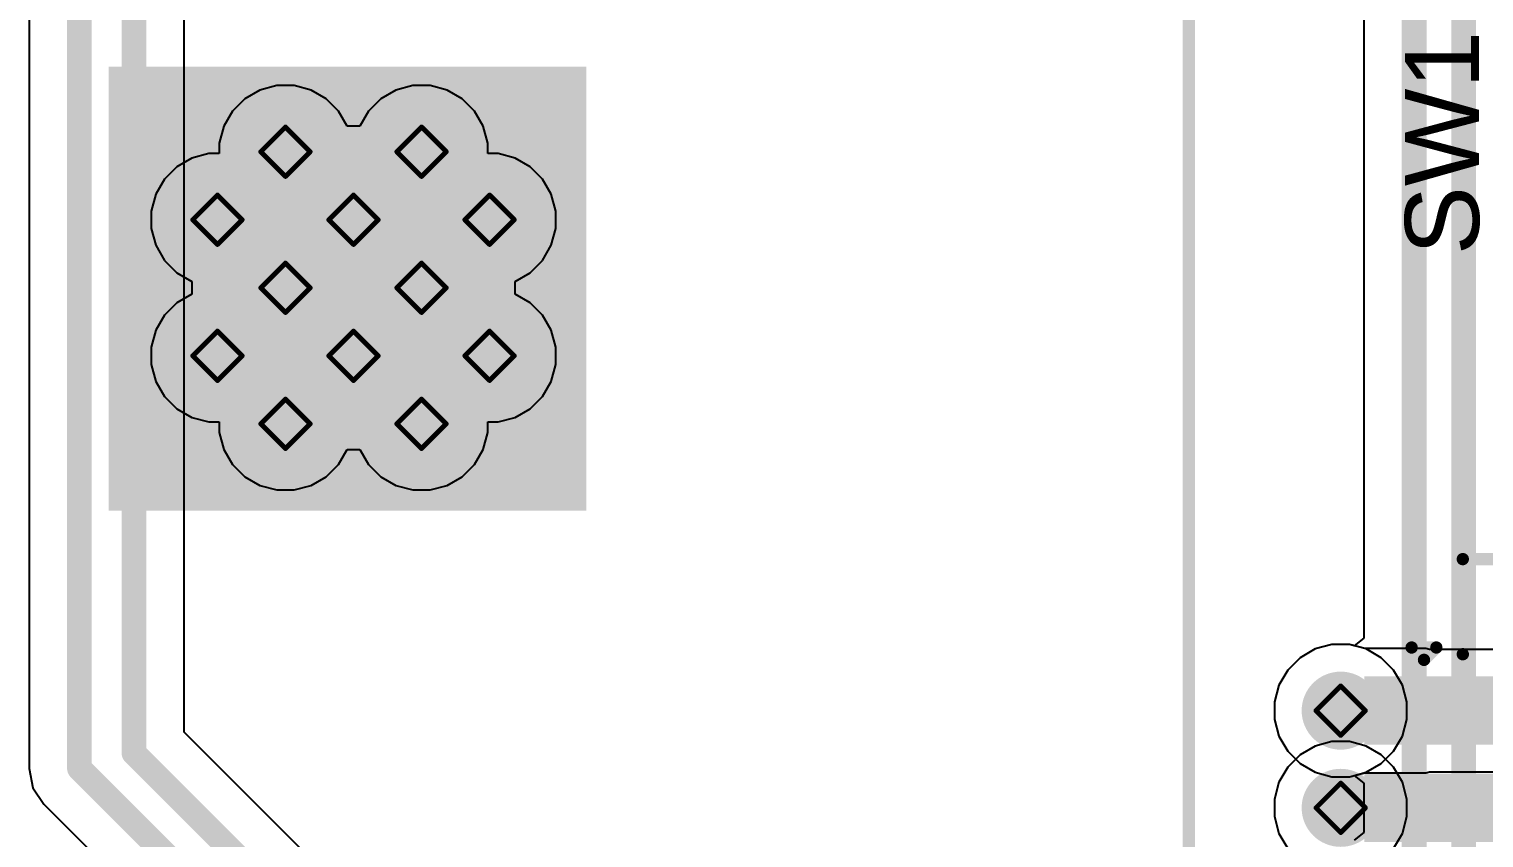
# Model space of a CAD drawing. Header units: inches. Extents: x -17.5 to 14.7, y -6.2 to 5.9.
# Drawn here: x 2.774 to 3.364, y 1.652 to 1.98 of the extents above; entities that cross this region are included whole.
import ezdxf

# ---------------------------------------------------------------- set-up
doc = ezdxf.new("R2010")
doc.units = ezdxf.units.IN
doc.header["$MEASUREMENT"] = 0
for name, color, linetype in [('Bottom Layer', 5, 'Continuous'), ('Bottom Solder', 6, 'Continuous'), ('Drill Drawing', 1, 'Continuous'), ('Ground Layer', 76, 'Continuous'), ('Multi-Layer', 9, 'Continuous'), ('Pad Holes', 156, 'Continuous'), ('Power Layer', 16, 'Continuous'), ('Top Layer', 1, 'Continuous'), ('Top Overlay', 2, 'Continuous'), ('Top Paste', 8, 'Continuous'), ('Top Solder', 216, 'Continuous'), ('Via Holes', 16, 'Continuous')]:
    doc.layers.add(name, color=color, linetype=linetype)
doc.styles.add('Arial', font='', dxfattribs={"height": 0.2})
doc.styles.get('Arial').set_extended_font_data('Arial')

# ---------------------------------------------------------------- blocks, each defined once
blk = doc.blocks.new('ESP32_WROOM_32UE_N16_63')
at = {"layer": 'Bottom Layer'}
h = blk.add_hatch(color=5, dxfattribs=at)
edge = h.paths.add_edge_path()
edge.add_arc((-0.08646, 0.11575), 0.01181, 0, 360)
h = blk.add_hatch(color=5, dxfattribs=at)
edge = h.paths.add_edge_path()
edge.add_arc((-0.03134, 0.11575), 0.01181, 0, 360)
h = blk.add_hatch(color=5, dxfattribs=at)
edge = h.paths.add_edge_path()
edge.add_arc((-0.11402, 0.08819), 0.01181, 0, 360)
h = blk.add_hatch(color=5, dxfattribs=at)
edge = h.paths.add_edge_path()
edge.add_arc((-0.0589, 0.08819), 0.01181, 0, 360)
h = blk.add_hatch(color=5, dxfattribs=at)
edge = h.paths.add_edge_path()
edge.add_arc((-0.00378, 0.08819), 0.01181, 0, 360)
h = blk.add_hatch(color=5, dxfattribs=at)
edge = h.paths.add_edge_path()
edge.add_arc((-0.08646, 0.06063), 0.01181, 0, 360)
h = blk.add_hatch(color=5, dxfattribs=at)
edge = h.paths.add_edge_path()
edge.add_arc((-0.03134, 0.06063), 0.01181, 0, 360)
h = blk.add_hatch(color=5, dxfattribs=at)
edge = h.paths.add_edge_path()
edge.add_arc((-0.11402, 0.03307), 0.01181, 0, 360)
h = blk.add_hatch(color=5, dxfattribs=at)
edge = h.paths.add_edge_path()
edge.add_arc((-0.0589, 0.03307), 0.01181, 0, 360)
h = blk.add_hatch(color=5, dxfattribs=at)
edge = h.paths.add_edge_path()
edge.add_arc((-0.00378, 0.03307), 0.01181, 0, 360)
h = blk.add_hatch(color=5, dxfattribs=at)
edge = h.paths.add_edge_path()
edge.add_arc((-0.08646, 0.00551), 0.01181, 0, 360)
h = blk.add_hatch(color=5, dxfattribs=at)
edge = h.paths.add_edge_path()
edge.add_arc((-0.03134, 0.00551), 0.01181, 0, 360)
at = {"layer": 'Ground Layer'}
h = blk.add_hatch(color=76, dxfattribs=at)
edge = h.paths.add_edge_path()
edge.add_arc((-0.08646, 0.11575), 0.01181, 0, 360)
h = blk.add_hatch(color=76, dxfattribs=at)
edge = h.paths.add_edge_path()
edge.add_arc((-0.03134, 0.11575), 0.01181, 0, 360)
h = blk.add_hatch(color=76, dxfattribs=at)
edge = h.paths.add_edge_path()
edge.add_arc((-0.11402, 0.08819), 0.01181, 0, 360)
h = blk.add_hatch(color=76, dxfattribs=at)
edge = h.paths.add_edge_path()
edge.add_arc((-0.0589, 0.08819), 0.01181, 0, 360)
h = blk.add_hatch(color=76, dxfattribs=at)
edge = h.paths.add_edge_path()
edge.add_arc((-0.00378, 0.08819), 0.01181, 0, 360)
h = blk.add_hatch(color=76, dxfattribs=at)
edge = h.paths.add_edge_path()
edge.add_arc((-0.08646, 0.06063), 0.01181, 0, 360)
h = blk.add_hatch(color=76, dxfattribs=at)
edge = h.paths.add_edge_path()
edge.add_arc((-0.03134, 0.06063), 0.01181, 0, 360)
h = blk.add_hatch(color=76, dxfattribs=at)
edge = h.paths.add_edge_path()
edge.add_arc((-0.11402, 0.03307), 0.01181, 0, 360)
h = blk.add_hatch(color=76, dxfattribs=at)
edge = h.paths.add_edge_path()
edge.add_arc((-0.0589, 0.03307), 0.01181, 0, 360)
h = blk.add_hatch(color=76, dxfattribs=at)
edge = h.paths.add_edge_path()
edge.add_arc((-0.00378, 0.03307), 0.01181, 0, 360)
h = blk.add_hatch(color=76, dxfattribs=at)
edge = h.paths.add_edge_path()
edge.add_arc((-0.08646, 0.00551), 0.01181, 0, 360)
h = blk.add_hatch(color=76, dxfattribs=at)
edge = h.paths.add_edge_path()
edge.add_arc((-0.03134, 0.00551), 0.01181, 0, 360)
at = {"layer": 'Multi-Layer'}
h = blk.add_hatch(color=9, dxfattribs=at)
edge = h.paths.add_edge_path()
edge.add_arc((-0.08646, 0.11575), 0.01181, 0, 360)
h = blk.add_hatch(color=9, dxfattribs=at)
edge = h.paths.add_edge_path()
edge.add_arc((-0.03134, 0.11575), 0.01181, 0, 360)
h = blk.add_hatch(color=9, dxfattribs=at)
edge = h.paths.add_edge_path()
edge.add_arc((-0.11402, 0.08819), 0.01181, 0, 360)
h = blk.add_hatch(color=9, dxfattribs=at)
edge = h.paths.add_edge_path()
edge.add_arc((-0.0589, 0.08819), 0.01181, 0, 360)
h = blk.add_hatch(color=9, dxfattribs=at)
edge = h.paths.add_edge_path()
edge.add_arc((-0.00378, 0.08819), 0.01181, 0, 360)
h = blk.add_hatch(color=9, dxfattribs=at)
edge = h.paths.add_edge_path()
edge.add_arc((-0.08646, 0.06063), 0.01181, 0, 360)
h = blk.add_hatch(color=9, dxfattribs=at)
edge = h.paths.add_edge_path()
edge.add_arc((-0.03134, 0.06063), 0.01181, 0, 360)
h = blk.add_hatch(color=9, dxfattribs=at)
edge = h.paths.add_edge_path()
edge.add_arc((-0.11402, 0.03307), 0.01181, 0, 360)
h = blk.add_hatch(color=9, dxfattribs=at)
edge = h.paths.add_edge_path()
edge.add_arc((-0.0589, 0.03307), 0.01181, 0, 360)
h = blk.add_hatch(color=9, dxfattribs=at)
edge = h.paths.add_edge_path()
edge.add_arc((-0.00378, 0.03307), 0.01181, 0, 360)
h = blk.add_hatch(color=9, dxfattribs=at)
edge = h.paths.add_edge_path()
edge.add_arc((-0.08646, 0.00551), 0.01181, 0, 360)
h = blk.add_hatch(color=9, dxfattribs=at)
edge = h.paths.add_edge_path()
edge.add_arc((-0.03134, 0.00551), 0.01181, 0, 360)
at = {"layer": 'Pad Holes'}
h = blk.add_hatch(color=7, dxfattribs=at)
edge = h.paths.add_edge_path()
edge.add_arc((-0.08646, 0.11575), 0.00591, 0, 360)
h = blk.add_hatch(color=7, dxfattribs=at)
edge = h.paths.add_edge_path()
edge.add_arc((-0.03134, 0.11575), 0.00591, 0, 360)
h = blk.add_hatch(color=7, dxfattribs=at)
edge = h.paths.add_edge_path()
edge.add_arc((-0.11402, 0.08819), 0.00591, 0, 360)
h = blk.add_hatch(color=7, dxfattribs=at)
edge = h.paths.add_edge_path()
edge.add_arc((-0.0589, 0.08819), 0.00591, 0, 360)
h = blk.add_hatch(color=7, dxfattribs=at)
edge = h.paths.add_edge_path()
edge.add_arc((-0.00378, 0.08819), 0.00591, 0, 360)
h = blk.add_hatch(color=7, dxfattribs=at)
edge = h.paths.add_edge_path()
edge.add_arc((-0.08646, 0.06063), 0.00591, 0, 360)
h = blk.add_hatch(color=7, dxfattribs=at)
edge = h.paths.add_edge_path()
edge.add_arc((-0.03134, 0.06063), 0.00591, 0, 360)
h = blk.add_hatch(color=7, dxfattribs=at)
edge = h.paths.add_edge_path()
edge.add_arc((-0.11402, 0.03307), 0.00591, 0, 360)
h = blk.add_hatch(color=7, dxfattribs=at)
edge = h.paths.add_edge_path()
edge.add_arc((-0.0589, 0.03307), 0.00591, 0, 360)
h = blk.add_hatch(color=7, dxfattribs=at)
edge = h.paths.add_edge_path()
edge.add_arc((-0.00378, 0.03307), 0.00591, 0, 360)
h = blk.add_hatch(color=7, dxfattribs=at)
edge = h.paths.add_edge_path()
edge.add_arc((-0.08646, 0.00551), 0.00591, 0, 360)
h = blk.add_hatch(color=7, dxfattribs=at)
edge = h.paths.add_edge_path()
edge.add_arc((-0.03134, 0.00551), 0.00591, 0, 360)
at = {"layer": 'Power Layer'}
h = blk.add_hatch(color=16, dxfattribs=at)
edge = h.paths.add_edge_path()
edge.add_arc((-0.08646, 0.11575), 0.01181, 0, 360)
h = blk.add_hatch(color=16, dxfattribs=at)
edge = h.paths.add_edge_path()
edge.add_arc((-0.03134, 0.11575), 0.01181, 0, 360)
h = blk.add_hatch(color=16, dxfattribs=at)
edge = h.paths.add_edge_path()
edge.add_arc((-0.11402, 0.08819), 0.01181, 0, 360)
h = blk.add_hatch(color=16, dxfattribs=at)
edge = h.paths.add_edge_path()
edge.add_arc((-0.0589, 0.08819), 0.01181, 0, 360)
h = blk.add_hatch(color=16, dxfattribs=at)
edge = h.paths.add_edge_path()
edge.add_arc((-0.00378, 0.08819), 0.01181, 0, 360)
h = blk.add_hatch(color=16, dxfattribs=at)
edge = h.paths.add_edge_path()
edge.add_arc((-0.08646, 0.06063), 0.01181, 0, 360)
h = blk.add_hatch(color=16, dxfattribs=at)
edge = h.paths.add_edge_path()
edge.add_arc((-0.03134, 0.06063), 0.01181, 0, 360)
h = blk.add_hatch(color=16, dxfattribs=at)
edge = h.paths.add_edge_path()
edge.add_arc((-0.11402, 0.03307), 0.01181, 0, 360)
h = blk.add_hatch(color=16, dxfattribs=at)
edge = h.paths.add_edge_path()
edge.add_arc((-0.0589, 0.03307), 0.01181, 0, 360)
h = blk.add_hatch(color=16, dxfattribs=at)
edge = h.paths.add_edge_path()
edge.add_arc((-0.00378, 0.03307), 0.01181, 0, 360)
h = blk.add_hatch(color=16, dxfattribs=at)
edge = h.paths.add_edge_path()
edge.add_arc((-0.08646, 0.00551), 0.01181, 0, 360)
h = blk.add_hatch(color=16, dxfattribs=at)
edge = h.paths.add_edge_path()
edge.add_arc((-0.03134, 0.00551), 0.01181, 0, 360)
at = {"layer": 'Top Layer'}
for points in [[(-0.13173, 0.13346), (-0.0963, 0.13346), (-0.0963, 0.09803), (-0.13173, 0.09803)], [(-0.07661, 0.13346), (-0.04118, 0.13346), (-0.04118, 0.09803), (-0.07661, 0.09803)], [(-0.0215, 0.13346), (0.01394, 0.13346), (0.01394, 0.09803), (-0.0215, 0.09803)], [(-0.13173, 0.07835), (-0.0963, 0.07835), (-0.0963, 0.04291), (-0.13173, 0.04291)], [(-0.07661, 0.07835), (-0.04118, 0.07835), (-0.04118, 0.04291), (-0.07661, 0.04291)], [(-0.0215, 0.07835), (0.01394, 0.07835), (0.01394, 0.04291), (-0.0215, 0.04291)], [(-0.13173, 0.02323), (-0.0963, 0.02323), (-0.0963, -0.0122), (-0.13173, -0.0122)], [(-0.07661, 0.02323), (-0.04118, 0.02323), (-0.04118, -0.0122), (-0.07661, -0.0122)], [(-0.0215, 0.02323), (0.01394, 0.02323), (0.01394, -0.0122), (-0.0215, -0.0122)]]:
    blk.add_hatch(color=1, dxfattribs=at).paths.add_polyline_path(points)
h = blk.add_hatch(color=1, dxfattribs=at)
edge = h.paths.add_edge_path()
edge.add_arc((-0.08646, 0.11575), 0.01181, 0, 360)
h = blk.add_hatch(color=1, dxfattribs=at)
edge = h.paths.add_edge_path()
edge.add_arc((-0.03134, 0.11575), 0.01181, 0, 360)
h = blk.add_hatch(color=1, dxfattribs=at)
edge = h.paths.add_edge_path()
edge.add_arc((-0.11402, 0.08819), 0.01181, 0, 360)
h = blk.add_hatch(color=1, dxfattribs=at)
edge = h.paths.add_edge_path()
edge.add_arc((-0.0589, 0.08819), 0.01181, 0, 360)
h = blk.add_hatch(color=1, dxfattribs=at)
edge = h.paths.add_edge_path()
edge.add_arc((-0.00378, 0.08819), 0.01181, 0, 360)
h = blk.add_hatch(color=1, dxfattribs=at)
edge = h.paths.add_edge_path()
edge.add_arc((-0.08646, 0.06063), 0.01181, 0, 360)
h = blk.add_hatch(color=1, dxfattribs=at)
edge = h.paths.add_edge_path()
edge.add_arc((-0.03134, 0.06063), 0.01181, 0, 360)
h = blk.add_hatch(color=1, dxfattribs=at)
edge = h.paths.add_edge_path()
edge.add_arc((-0.11402, 0.03307), 0.01181, 0, 360)
h = blk.add_hatch(color=1, dxfattribs=at)
edge = h.paths.add_edge_path()
edge.add_arc((-0.0589, 0.03307), 0.01181, 0, 360)
h = blk.add_hatch(color=1, dxfattribs=at)
edge = h.paths.add_edge_path()
edge.add_arc((-0.00378, 0.03307), 0.01181, 0, 360)
h = blk.add_hatch(color=1, dxfattribs=at)
edge = h.paths.add_edge_path()
edge.add_arc((-0.08646, 0.00551), 0.01181, 0, 360)
h = blk.add_hatch(color=1, dxfattribs=at)
edge = h.paths.add_edge_path()
edge.add_arc((-0.03134, 0.00551), 0.01181, 0, 360)
at = {"layer": 'Top Paste'}
for points in [[(-0.13173, 0.13346), (-0.0963, 0.13346), (-0.0963, 0.09803), (-0.13173, 0.09803)], [(-0.07661, 0.13346), (-0.04118, 0.13346), (-0.04118, 0.09803), (-0.07661, 0.09803)], [(-0.0215, 0.13346), (0.01394, 0.13346), (0.01394, 0.09803), (-0.0215, 0.09803)], [(-0.13173, 0.07835), (-0.0963, 0.07835), (-0.0963, 0.04291), (-0.13173, 0.04291)], [(-0.07661, 0.07835), (-0.04118, 0.07835), (-0.04118, 0.04291), (-0.07661, 0.04291)], [(-0.0215, 0.07835), (0.01394, 0.07835), (0.01394, 0.04291), (-0.0215, 0.04291)], [(-0.13173, 0.02323), (-0.0963, 0.02323), (-0.0963, -0.0122), (-0.13173, -0.0122)], [(-0.07661, 0.02323), (-0.04118, 0.02323), (-0.04118, -0.0122), (-0.07661, -0.0122)], [(-0.0215, 0.02323), (0.01394, 0.02323), (0.01394, -0.0122), (-0.0215, -0.0122)]]:
    blk.add_hatch(color=8, dxfattribs=at).paths.add_polyline_path(points)
at = {"layer": 'Top Solder'}
for points in [[(-0.13573, 0.13746), (-0.0923, 0.13746), (-0.0923, 0.09403), (-0.13573, 0.09403)], [(-0.08061, 0.13746), (-0.03718, 0.13746), (-0.03718, 0.09403), (-0.08061, 0.09403)], [(-0.0255, 0.13746), (0.01794, 0.13746), (0.01794, 0.09403), (-0.0255, 0.09403)], [(-0.13573, 0.08235), (-0.0923, 0.08235), (-0.0923, 0.03891), (-0.13573, 0.03891)], [(-0.08061, 0.08235), (-0.03718, 0.08235), (-0.03718, 0.03891), (-0.08061, 0.03891)], [(-0.0255, 0.08235), (0.01794, 0.08235), (0.01794, 0.03891), (-0.0255, 0.03891)], [(-0.13573, 0.02723), (-0.0923, 0.02723), (-0.0923, -0.0162), (-0.13573, -0.0162)], [(-0.08061, 0.02723), (-0.03718, 0.02723), (-0.03718, -0.0162), (-0.08061, -0.0162)], [(-0.0255, 0.02723), (0.01794, 0.02723), (0.01794, -0.0162), (-0.0255, -0.0162)]]:
    blk.add_hatch(color=216, dxfattribs=at).paths.add_polyline_path(points)
at = {"layer": 'Top Overlay'}
blk.add_lwpolyline([(0.356, 0.399, 0.005, 0.005, 0), (-0.356, 0.399, 0.005, 0.005, 0)], format="xyseb", dxfattribs=at)
blk = doc.blocks.new('V________T______143')
at = {"layer": 'Top Layer'}
for points in [[(-0.17323, 0.08514), (-0.12598, 0.08514), (-0.12598, 0.01427), (-0.17323, 0.01427)], [(0.12598, 0.08514), (0.17323, 0.08514), (0.17323, 0.01427), (0.12598, 0.01427)], [(-0.10827, -0.01821), (-0.08858, -0.01821), (-0.08858, -0.0812), (-0.10827, -0.0812)], [(-0.0689, -0.01821), (-0.04921, -0.01821), (-0.04921, -0.0812), (-0.0689, -0.0812)], [(-0.02953, -0.01821), (-0.00984, -0.01821), (-0.00984, -0.0812), (-0.02953, -0.0812)], [(0.00984, -0.01821), (0.02953, -0.01821), (0.02953, -0.0812), (0.00984, -0.0812)], [(0.04921, -0.01821), (0.0689, -0.01821), (0.0689, -0.0812), (0.04921, -0.0812)], [(0.08858, -0.01821), (0.10827, -0.01821), (0.10827, -0.0812), (0.08858, -0.0812)]]:
    blk.add_hatch(color=1, dxfattribs=at).paths.add_polyline_path(points)
at = {"layer": 'Top Paste'}
for points in [[(-0.17323, 0.08514), (-0.12598, 0.08514), (-0.12598, 0.01427), (-0.17323, 0.01427)], [(0.12598, 0.08514), (0.17323, 0.08514), (0.17323, 0.01427), (0.12598, 0.01427)], [(-0.10827, -0.01821), (-0.08858, -0.01821), (-0.08858, -0.0812), (-0.10827, -0.0812)], [(-0.0689, -0.01821), (-0.04921, -0.01821), (-0.04921, -0.0812), (-0.0689, -0.0812)], [(-0.02953, -0.01821), (-0.00984, -0.01821), (-0.00984, -0.0812), (-0.02953, -0.0812)], [(0.00984, -0.01821), (0.02953, -0.01821), (0.02953, -0.0812), (0.00984, -0.0812)], [(0.04921, -0.01821), (0.0689, -0.01821), (0.0689, -0.0812), (0.04921, -0.0812)], [(0.08858, -0.01821), (0.10827, -0.01821), (0.10827, -0.0812), (0.08858, -0.0812)]]:
    blk.add_hatch(color=8, dxfattribs=at).paths.add_polyline_path(points)
at = {"layer": 'Top Solder'}
for points in [[(-0.17723, 0.08914), (-0.12198, 0.08914), (-0.12198, 0.01027), (-0.17723, 0.01027)], [(0.12198, 0.08914), (0.17723, 0.08914), (0.17723, 0.01027), (0.12198, 0.01027)], [(-0.11227, -0.01421), (-0.08458, -0.01421), (-0.08458, -0.0852), (-0.11227, -0.0852)], [(-0.0729, -0.01421), (-0.04521, -0.01421), (-0.04521, -0.0852), (-0.0729, -0.0852)], [(-0.03353, -0.01421), (-0.00584, -0.01421), (-0.00584, -0.0852), (-0.03353, -0.0852)], [(0.00584, -0.01421), (0.03353, -0.01421), (0.03353, -0.0852), (0.00584, -0.0852)], [(0.04521, -0.01421), (0.0729, -0.01421), (0.0729, -0.0852), (0.04521, -0.0852)], [(0.08458, -0.01421), (0.11227, -0.01421), (0.11227, -0.0852), (0.08458, -0.0852)]]:
    blk.add_hatch(color=216, dxfattribs=at).paths.add_polyline_path(points)
at = {"layer": 'Top Overlay'}
for points in [[(0.11544, 0.08556, 0.005, 0.005, 0), (-0.11356, 0.08556, 0.005, 0.005, 0)], [(-0.15981, -0.04528, 0.005, 0.005, 0), (-0.15981, -0.00474, 0.005, 0.005, 0)], [(0.15981, -0.04528, 0.005, 0.005, 0), (0.15981, -0.00474, 0.005, 0.005, 0)], [(-0.12128, -0.04528, 0.005, 0.005, 0), (-0.15981, -0.04528, 0.005, 0.005, 0)], [(0.15981, -0.04528, 0.005, 0.005, 0), (0.12128, -0.04528, 0.005, 0.005, 0)], [(-0.124, -0.066, 0.005, 0.005, 0), (-0.124, -0.056, 0.005, 0.005, 0)], [(-0.119, -0.061, 0.005, 0.005, 0), (-0.124, -0.056, 0.005, 0.005, 0)], [(-0.124, -0.066, 0.005, 0.005, 0), (-0.119, -0.061, 0.005, 0.005, 0)]]:
    blk.add_lwpolyline(points, format="xyseb", dxfattribs=at)
for points in [[(-0.11481, 0.08556, 0.0025, 0.0025, 1), (-0.11231, 0.08556, 0.0025, 0.0025, 1)], [(0.11419, 0.08556, 0.0025, 0.0025, 1), (0.11669, 0.08556, 0.0025, 0.0025, 1)], [(-0.16106, -0.00474, 0.0025, 0.0025, 1), (-0.15856, -0.00474, 0.0025, 0.0025, 1)], [(0.15856, -0.00474, 0.0025, 0.0025, 1), (0.16106, -0.00474, 0.0025, 0.0025, 1)], [(-0.16106, -0.04528, 0.0025, 0.0025, 1), (-0.15856, -0.04528, 0.0025, 0.0025, 1)], [(-0.16106, -0.04528, 0.0025, 0.0025, 1), (-0.15856, -0.04528, 0.0025, 0.0025, 1)], [(-0.12253, -0.04528, 0.0025, 0.0025, 1), (-0.12003, -0.04528, 0.0025, 0.0025, 1)], [(0.12003, -0.04528, 0.0025, 0.0025, 1), (0.12253, -0.04528, 0.0025, 0.0025, 1)], [(0.15856, -0.04528, 0.0025, 0.0025, 1), (0.16106, -0.04528, 0.0025, 0.0025, 1)], [(0.15856, -0.04528, 0.0025, 0.0025, 1), (0.16106, -0.04528, 0.0025, 0.0025, 1)], [(-0.12525, -0.056, 0.0025, 0.0025, 1), (-0.12275, -0.056, 0.0025, 0.0025, 1)], [(-0.12525, -0.056, 0.0025, 0.0025, 1), (-0.12275, -0.056, 0.0025, 0.0025, 1)], [(-0.12025, -0.061, 0.0025, 0.0025, 1), (-0.11775, -0.061, 0.0025, 0.0025, 1)], [(-0.12025, -0.061, 0.0025, 0.0025, 1), (-0.11775, -0.061, 0.0025, 0.0025, 1)], [(-0.12525, -0.066, 0.0025, 0.0025, 1), (-0.12275, -0.066, 0.0025, 0.0025, 1)], [(-0.12525, -0.066, 0.0025, 0.0025, 1), (-0.12275, -0.066, 0.0025, 0.0025, 1)]]:
    blk.add_lwpolyline(points, format="xyseb", close=True, dxfattribs=at)

msp = doc.modelspace()

# ---------------------------------------------------------------- hatches: boundary and pattern name
at = {"layer": 'Bottom Layer'}
h = msp.add_hatch(color=5, dxfattribs=at)
edge = h.paths.add_edge_path()
edge.add_arc((3.30552, 1.70403), 0.01181, 0, 360)
h = msp.add_hatch(color=5, dxfattribs=at)
edge = h.paths.add_edge_path()
edge.add_arc((3.30552, 1.66466), 0.01181, 0, 360)
at = {"layer": 'Bottom Solder'}
h = msp.add_hatch(color=6, dxfattribs=at)
edge = h.paths.add_edge_path()
edge.add_arc((3.30552, 1.70403), 0.01581, 0, 360)
h = msp.add_hatch(color=6, dxfattribs=at)
edge = h.paths.add_edge_path()
edge.add_arc((3.30552, 1.66466), 0.01581, 0, 360)
at = {"layer": 'Ground Layer'}
h = msp.add_hatch(color=76, dxfattribs=at)
edge = h.paths.add_edge_path()
edge.add_arc((3.30552, 1.70403), 0.01181, 0, 360)
h = msp.add_hatch(color=76, dxfattribs=at)
edge = h.paths.add_edge_path()
edge.add_arc((3.30552, 1.66466), 0.01181, 0, 360)
at = {"layer": 'Power Layer'}
h = msp.add_hatch(color=16, dxfattribs=at)
edge = h.paths.add_edge_path()
edge.add_arc((3.30552, 1.70403), 0.01181, 0, 360)
h = msp.add_hatch(color=16, dxfattribs=at)
edge = h.paths.add_edge_path()
edge.add_arc((3.30552, 1.66466), 0.01181, 0, 360)
at = {"layer": 'Top Layer'}
for points in [[(2.8064, 1.785), (3, 1.785), (3, 1.965), (2.8064, 1.965)], [(2.83279, 1.80253), (2.97846, 1.80253), (2.97846, 1.9482), (2.83279, 1.9482)], [(3.34, 1.69419), (3.34, 1.71387), (3.30552, 1.71387), (3.30552, 1.69419)], [(3.34, 1.65482), (3.34, 1.6745), (3.30552, 1.6745), (3.30552, 1.65482)]]:
    msp.add_hatch(color=1, dxfattribs=at).paths.add_polyline_path(points)
h = msp.add_hatch(color=1, dxfattribs=at)
edge = h.paths.add_edge_path()
edge.add_arc((3.30552, 1.70403), 0.01181, 0, 360)
h = msp.add_hatch(color=1, dxfattribs=at)
edge = h.paths.add_edge_path()
edge.add_arc((3.30552, 1.66466), 0.01181, 0, 360)
at = {"layer": 'Top Solder'}
h = msp.add_hatch(color=216, dxfattribs=at)
edge = h.paths.add_edge_path()
edge.add_arc((3.30552, 1.70403), 0.01581, 0, 360)
h = msp.add_hatch(color=216, dxfattribs=at)
edge = h.paths.add_edge_path()
edge.add_arc((3.30552, 1.66466), 0.01581, 0, 360)
at = {"layer": 'Via Holes'}
h = msp.add_hatch(color=7, dxfattribs=at)
edge = h.paths.add_edge_path()
edge.add_arc((3.30552, 1.70403), 0.00591, 0, 360)
h = msp.add_hatch(color=7, dxfattribs=at)
edge = h.paths.add_edge_path()
edge.add_arc((3.30552, 1.66466), 0.00591, 0, 360)

# ---------------------------------------------------------------- linework, layer by layer
at = {"layer": 'Bottom Layer'}
for p, q in [((3.29517, 1.72902), (3.28905, 1.72549)), ((3.30199, 1.73084), (3.29517, 1.72902)), ((3.30904, 1.73084), (3.30199, 1.73084)), ((3.31586, 1.72902), (3.30904, 1.73084)), ((3.32198, 1.72549), (3.31586, 1.72902)), ((3.28905, 1.72549), (3.28406, 1.72049)), ((3.32697, 1.72049), (3.32198, 1.72549)), ((3.28406, 1.72049), (3.28053, 1.71438)), ((3.3305, 1.71438), (3.32697, 1.72049)), ((3.28053, 1.71438), (3.2787, 1.70756)), ((3.33233, 1.70756), (3.3305, 1.71438)), ((3.2787, 1.70756), (3.2787, 1.7005)), ((3.33233, 1.7005), (3.33233, 1.70756)), ((3.2787, 1.7005), (3.28053, 1.69368)), ((3.3305, 1.69368), (3.33233, 1.7005)), ((3.28053, 1.69368), (3.28406, 1.68757)), ((3.32697, 1.68757), (3.3305, 1.69368)), ((3.28406, 1.68757), (3.28905, 1.68258)), ((3.32198, 1.68258), (3.32697, 1.68757)), ((3.28905, 1.68258), (3.29517, 1.67905)), ((3.31586, 1.67905), (3.32198, 1.68258)), ((3.29517, 1.67905), (3.30199, 1.67722)), ((3.30199, 1.67722), (3.30904, 1.67722)), ((3.30904, 1.67722), (3.31586, 1.67905))]:
    msp.add_line(p, q, dxfattribs=at)
at = {"layer": 'Drill Drawing'}
for points in [[(2.86807, 1.93048, 0.002, 0.002, 0), (2.87807, 1.94048, 0.002, 0.002, 0)], [(2.87807, 1.94048, 0.002, 0.002, 0), (2.88807, 1.93048, 0.002, 0.002, 0)], [(2.92319, 1.93048, 0.002, 0.002, 0), (2.93319, 1.94048, 0.002, 0.002, 0)], [(2.93319, 1.94048, 0.002, 0.002, 0), (2.94319, 1.93048, 0.002, 0.002, 0)], [(2.86807, 1.93048, 0.002, 0.002, 0), (2.87807, 1.92048, 0.002, 0.002, 0)], [(2.87807, 1.92048, 0.002, 0.002, 0), (2.88807, 1.93048, 0.002, 0.002, 0)], [(2.92319, 1.93048, 0.002, 0.002, 0), (2.93319, 1.92048, 0.002, 0.002, 0)], [(2.93319, 1.92048, 0.002, 0.002, 0), (2.94319, 1.93048, 0.002, 0.002, 0)], [(2.84051, 1.90292, 0.002, 0.002, 0), (2.85051, 1.91292, 0.002, 0.002, 0)], [(2.85051, 1.91292, 0.002, 0.002, 0), (2.86051, 1.90292, 0.002, 0.002, 0)], [(2.89563, 1.90292, 0.002, 0.002, 0), (2.90563, 1.91292, 0.002, 0.002, 0)], [(2.90563, 1.91292, 0.002, 0.002, 0), (2.91563, 1.90292, 0.002, 0.002, 0)], [(2.95075, 1.90292, 0.002, 0.002, 0), (2.96075, 1.91292, 0.002, 0.002, 0)], [(2.96075, 1.91292, 0.002, 0.002, 0), (2.97075, 1.90292, 0.002, 0.002, 0)], [(2.84051, 1.90292, 0.002, 0.002, 0), (2.85051, 1.89292, 0.002, 0.002, 0)], [(2.85051, 1.89292, 0.002, 0.002, 0), (2.86051, 1.90292, 0.002, 0.002, 0)], [(2.89563, 1.90292, 0.002, 0.002, 0), (2.90563, 1.89292, 0.002, 0.002, 0)], [(2.90563, 1.89292, 0.002, 0.002, 0), (2.91563, 1.90292, 0.002, 0.002, 0)], [(2.95075, 1.90292, 0.002, 0.002, 0), (2.96075, 1.89292, 0.002, 0.002, 0)], [(2.96075, 1.89292, 0.002, 0.002, 0), (2.97075, 1.90292, 0.002, 0.002, 0)], [(2.86807, 1.87536, 0.002, 0.002, 0), (2.87807, 1.88536, 0.002, 0.002, 0)], [(2.87807, 1.88536, 0.002, 0.002, 0), (2.88807, 1.87536, 0.002, 0.002, 0)], [(2.92319, 1.87536, 0.002, 0.002, 0), (2.93319, 1.88536, 0.002, 0.002, 0)], [(2.93319, 1.88536, 0.002, 0.002, 0), (2.94319, 1.87536, 0.002, 0.002, 0)], [(2.86807, 1.87536, 0.002, 0.002, 0), (2.87807, 1.86536, 0.002, 0.002, 0)], [(2.87807, 1.86536, 0.002, 0.002, 0), (2.88807, 1.87536, 0.002, 0.002, 0)], [(2.92319, 1.87536, 0.002, 0.002, 0), (2.93319, 1.86536, 0.002, 0.002, 0)], [(2.93319, 1.86536, 0.002, 0.002, 0), (2.94319, 1.87536, 0.002, 0.002, 0)], [(2.84051, 1.8478, 0.002, 0.002, 0), (2.85051, 1.8578, 0.002, 0.002, 0)], [(2.85051, 1.8578, 0.002, 0.002, 0), (2.86051, 1.8478, 0.002, 0.002, 0)], [(2.89563, 1.8478, 0.002, 0.002, 0), (2.90563, 1.8578, 0.002, 0.002, 0)], [(2.90563, 1.8578, 0.002, 0.002, 0), (2.91563, 1.8478, 0.002, 0.002, 0)], [(2.95075, 1.8478, 0.002, 0.002, 0), (2.96075, 1.8578, 0.002, 0.002, 0)], [(2.96075, 1.8578, 0.002, 0.002, 0), (2.97075, 1.8478, 0.002, 0.002, 0)], [(2.84051, 1.8478, 0.002, 0.002, 0), (2.85051, 1.8378, 0.002, 0.002, 0)], [(2.85051, 1.8378, 0.002, 0.002, 0), (2.86051, 1.8478, 0.002, 0.002, 0)], [(2.89563, 1.8478, 0.002, 0.002, 0), (2.90563, 1.8378, 0.002, 0.002, 0)], [(2.90563, 1.8378, 0.002, 0.002, 0), (2.91563, 1.8478, 0.002, 0.002, 0)], [(2.95075, 1.8478, 0.002, 0.002, 0), (2.96075, 1.8378, 0.002, 0.002, 0)], [(2.96075, 1.8378, 0.002, 0.002, 0), (2.97075, 1.8478, 0.002, 0.002, 0)], [(2.86807, 1.82024, 0.002, 0.002, 0), (2.87807, 1.83024, 0.002, 0.002, 0)], [(2.87807, 1.83024, 0.002, 0.002, 0), (2.88807, 1.82024, 0.002, 0.002, 0)], [(2.92319, 1.82024, 0.002, 0.002, 0), (2.93319, 1.83024, 0.002, 0.002, 0)], [(2.93319, 1.83024, 0.002, 0.002, 0), (2.94319, 1.82024, 0.002, 0.002, 0)], [(2.86807, 1.82024, 0.002, 0.002, 0), (2.87807, 1.81024, 0.002, 0.002, 0)], [(2.87807, 1.81024, 0.002, 0.002, 0), (2.88807, 1.82024, 0.002, 0.002, 0)], [(2.92319, 1.82024, 0.002, 0.002, 0), (2.93319, 1.81024, 0.002, 0.002, 0)], [(2.93319, 1.81024, 0.002, 0.002, 0), (2.94319, 1.82024, 0.002, 0.002, 0)], [(3.29552, 1.70403, 0.002, 0.002, 0), (3.30552, 1.71403, 0.002, 0.002, 0)], [(3.30552, 1.71403, 0.002, 0.002, 0), (3.31552, 1.70403, 0.002, 0.002, 0)], [(3.29552, 1.70403, 0.002, 0.002, 0), (3.30552, 1.69403, 0.002, 0.002, 0)], [(3.30552, 1.69403, 0.002, 0.002, 0), (3.31552, 1.70403, 0.002, 0.002, 0)], [(3.29552, 1.66466, 0.002, 0.002, 0), (3.30552, 1.67466, 0.002, 0.002, 0)], [(3.30552, 1.67466, 0.002, 0.002, 0), (3.31552, 1.66466, 0.002, 0.002, 0)], [(3.29552, 1.66466, 0.002, 0.002, 0), (3.30552, 1.65466, 0.002, 0.002, 0)], [(3.30552, 1.65466, 0.002, 0.002, 0), (3.31552, 1.66466, 0.002, 0.002, 0)]]:
    msp.add_lwpolyline(points, format="xyseb", dxfattribs=at)
for points in [[(2.87757, 1.94048, 0.001, 0.001, 1), (2.87857, 1.94048, 0.001, 0.001, 1)], [(2.87757, 1.94048, 0.001, 0.001, 1), (2.87857, 1.94048, 0.001, 0.001, 1)], [(2.93269, 1.94048, 0.001, 0.001, 1), (2.93369, 1.94048, 0.001, 0.001, 1)], [(2.93269, 1.94048, 0.001, 0.001, 1), (2.93369, 1.94048, 0.001, 0.001, 1)], [(2.86757, 1.93048, 0.001, 0.001, 1), (2.86857, 1.93048, 0.001, 0.001, 1)], [(2.86757, 1.93048, 0.001, 0.001, 1), (2.86857, 1.93048, 0.001, 0.001, 1)], [(2.88757, 1.93048, 0.001, 0.001, 1), (2.88857, 1.93048, 0.001, 0.001, 1)], [(2.88757, 1.93048, 0.001, 0.001, 1), (2.88857, 1.93048, 0.001, 0.001, 1)], [(2.92269, 1.93048, 0.001, 0.001, 1), (2.92369, 1.93048, 0.001, 0.001, 1)], [(2.92269, 1.93048, 0.001, 0.001, 1), (2.92369, 1.93048, 0.001, 0.001, 1)], [(2.94269, 1.93048, 0.001, 0.001, 1), (2.94369, 1.93048, 0.001, 0.001, 1)], [(2.94269, 1.93048, 0.001, 0.001, 1), (2.94369, 1.93048, 0.001, 0.001, 1)], [(2.87757, 1.92048, 0.001, 0.001, 1), (2.87857, 1.92048, 0.001, 0.001, 1)], [(2.87757, 1.92048, 0.001, 0.001, 1), (2.87857, 1.92048, 0.001, 0.001, 1)], [(2.93269, 1.92048, 0.001, 0.001, 1), (2.93369, 1.92048, 0.001, 0.001, 1)], [(2.93269, 1.92048, 0.001, 0.001, 1), (2.93369, 1.92048, 0.001, 0.001, 1)], [(2.85001, 1.91292, 0.001, 0.001, 1), (2.85101, 1.91292, 0.001, 0.001, 1)], [(2.85001, 1.91292, 0.001, 0.001, 1), (2.85101, 1.91292, 0.001, 0.001, 1)], [(2.90513, 1.91292, 0.001, 0.001, 1), (2.90613, 1.91292, 0.001, 0.001, 1)], [(2.90513, 1.91292, 0.001, 0.001, 1), (2.90613, 1.91292, 0.001, 0.001, 1)], [(2.96025, 1.91292, 0.001, 0.001, 1), (2.96125, 1.91292, 0.001, 0.001, 1)], [(2.96025, 1.91292, 0.001, 0.001, 1), (2.96125, 1.91292, 0.001, 0.001, 1)], [(2.84001, 1.90292, 0.001, 0.001, 1), (2.84101, 1.90292, 0.001, 0.001, 1)], [(2.84001, 1.90292, 0.001, 0.001, 1), (2.84101, 1.90292, 0.001, 0.001, 1)], [(2.86001, 1.90292, 0.001, 0.001, 1), (2.86101, 1.90292, 0.001, 0.001, 1)], [(2.86001, 1.90292, 0.001, 0.001, 1), (2.86101, 1.90292, 0.001, 0.001, 1)], [(2.89513, 1.90292, 0.001, 0.001, 1), (2.89613, 1.90292, 0.001, 0.001, 1)], [(2.89513, 1.90292, 0.001, 0.001, 1), (2.89613, 1.90292, 0.001, 0.001, 1)], [(2.91513, 1.90292, 0.001, 0.001, 1), (2.91613, 1.90292, 0.001, 0.001, 1)], [(2.91513, 1.90292, 0.001, 0.001, 1), (2.91613, 1.90292, 0.001, 0.001, 1)], [(2.95025, 1.90292, 0.001, 0.001, 1), (2.95125, 1.90292, 0.001, 0.001, 1)], [(2.95025, 1.90292, 0.001, 0.001, 1), (2.95125, 1.90292, 0.001, 0.001, 1)], [(2.97025, 1.90292, 0.001, 0.001, 1), (2.97125, 1.90292, 0.001, 0.001, 1)], [(2.97025, 1.90292, 0.001, 0.001, 1), (2.97125, 1.90292, 0.001, 0.001, 1)], [(2.85001, 1.89292, 0.001, 0.001, 1), (2.85101, 1.89292, 0.001, 0.001, 1)], [(2.85001, 1.89292, 0.001, 0.001, 1), (2.85101, 1.89292, 0.001, 0.001, 1)], [(2.90513, 1.89292, 0.001, 0.001, 1), (2.90613, 1.89292, 0.001, 0.001, 1)], [(2.90513, 1.89292, 0.001, 0.001, 1), (2.90613, 1.89292, 0.001, 0.001, 1)], [(2.96025, 1.89292, 0.001, 0.001, 1), (2.96125, 1.89292, 0.001, 0.001, 1)], [(2.96025, 1.89292, 0.001, 0.001, 1), (2.96125, 1.89292, 0.001, 0.001, 1)], [(2.87757, 1.88536, 0.001, 0.001, 1), (2.87857, 1.88536, 0.001, 0.001, 1)], [(2.87757, 1.88536, 0.001, 0.001, 1), (2.87857, 1.88536, 0.001, 0.001, 1)], [(2.93269, 1.88536, 0.001, 0.001, 1), (2.93369, 1.88536, 0.001, 0.001, 1)], [(2.93269, 1.88536, 0.001, 0.001, 1), (2.93369, 1.88536, 0.001, 0.001, 1)], [(2.86757, 1.87536, 0.001, 0.001, 1), (2.86857, 1.87536, 0.001, 0.001, 1)], [(2.86757, 1.87536, 0.001, 0.001, 1), (2.86857, 1.87536, 0.001, 0.001, 1)], [(2.88757, 1.87536, 0.001, 0.001, 1), (2.88857, 1.87536, 0.001, 0.001, 1)], [(2.88757, 1.87536, 0.001, 0.001, 1), (2.88857, 1.87536, 0.001, 0.001, 1)], [(2.92269, 1.87536, 0.001, 0.001, 1), (2.92369, 1.87536, 0.001, 0.001, 1)], [(2.92269, 1.87536, 0.001, 0.001, 1), (2.92369, 1.87536, 0.001, 0.001, 1)], [(2.94269, 1.87536, 0.001, 0.001, 1), (2.94369, 1.87536, 0.001, 0.001, 1)], [(2.94269, 1.87536, 0.001, 0.001, 1), (2.94369, 1.87536, 0.001, 0.001, 1)], [(2.87757, 1.86536, 0.001, 0.001, 1), (2.87857, 1.86536, 0.001, 0.001, 1)], [(2.87757, 1.86536, 0.001, 0.001, 1), (2.87857, 1.86536, 0.001, 0.001, 1)], [(2.93269, 1.86536, 0.001, 0.001, 1), (2.93369, 1.86536, 0.001, 0.001, 1)], [(2.93269, 1.86536, 0.001, 0.001, 1), (2.93369, 1.86536, 0.001, 0.001, 1)], [(2.85001, 1.8578, 0.001, 0.001, 1), (2.85101, 1.8578, 0.001, 0.001, 1)], [(2.85001, 1.8578, 0.001, 0.001, 1), (2.85101, 1.8578, 0.001, 0.001, 1)], [(2.90513, 1.8578, 0.001, 0.001, 1), (2.90613, 1.8578, 0.001, 0.001, 1)], [(2.90513, 1.8578, 0.001, 0.001, 1), (2.90613, 1.8578, 0.001, 0.001, 1)], [(2.96025, 1.8578, 0.001, 0.001, 1), (2.96125, 1.8578, 0.001, 0.001, 1)], [(2.96025, 1.8578, 0.001, 0.001, 1), (2.96125, 1.8578, 0.001, 0.001, 1)], [(2.84001, 1.8478, 0.001, 0.001, 1), (2.84101, 1.8478, 0.001, 0.001, 1)], [(2.84001, 1.8478, 0.001, 0.001, 1), (2.84101, 1.8478, 0.001, 0.001, 1)], [(2.86001, 1.8478, 0.001, 0.001, 1), (2.86101, 1.8478, 0.001, 0.001, 1)], [(2.86001, 1.8478, 0.001, 0.001, 1), (2.86101, 1.8478, 0.001, 0.001, 1)], [(2.89513, 1.8478, 0.001, 0.001, 1), (2.89613, 1.8478, 0.001, 0.001, 1)], [(2.89513, 1.8478, 0.001, 0.001, 1), (2.89613, 1.8478, 0.001, 0.001, 1)], [(2.91513, 1.8478, 0.001, 0.001, 1), (2.91613, 1.8478, 0.001, 0.001, 1)], [(2.91513, 1.8478, 0.001, 0.001, 1), (2.91613, 1.8478, 0.001, 0.001, 1)], [(2.95025, 1.8478, 0.001, 0.001, 1), (2.95125, 1.8478, 0.001, 0.001, 1)], [(2.95025, 1.8478, 0.001, 0.001, 1), (2.95125, 1.8478, 0.001, 0.001, 1)], [(2.97025, 1.8478, 0.001, 0.001, 1), (2.97125, 1.8478, 0.001, 0.001, 1)], [(2.97025, 1.8478, 0.001, 0.001, 1), (2.97125, 1.8478, 0.001, 0.001, 1)], [(2.85001, 1.8378, 0.001, 0.001, 1), (2.85101, 1.8378, 0.001, 0.001, 1)], [(2.85001, 1.8378, 0.001, 0.001, 1), (2.85101, 1.8378, 0.001, 0.001, 1)], [(2.90513, 1.8378, 0.001, 0.001, 1), (2.90613, 1.8378, 0.001, 0.001, 1)], [(2.90513, 1.8378, 0.001, 0.001, 1), (2.90613, 1.8378, 0.001, 0.001, 1)], [(2.96025, 1.8378, 0.001, 0.001, 1), (2.96125, 1.8378, 0.001, 0.001, 1)], [(2.96025, 1.8378, 0.001, 0.001, 1), (2.96125, 1.8378, 0.001, 0.001, 1)], [(2.87757, 1.83024, 0.001, 0.001, 1), (2.87857, 1.83024, 0.001, 0.001, 1)], [(2.87757, 1.83024, 0.001, 0.001, 1), (2.87857, 1.83024, 0.001, 0.001, 1)], [(2.93269, 1.83024, 0.001, 0.001, 1), (2.93369, 1.83024, 0.001, 0.001, 1)], [(2.93269, 1.83024, 0.001, 0.001, 1), (2.93369, 1.83024, 0.001, 0.001, 1)], [(2.86757, 1.82024, 0.001, 0.001, 1), (2.86857, 1.82024, 0.001, 0.001, 1)], [(2.86757, 1.82024, 0.001, 0.001, 1), (2.86857, 1.82024, 0.001, 0.001, 1)], [(2.88757, 1.82024, 0.001, 0.001, 1), (2.88857, 1.82024, 0.001, 0.001, 1)], [(2.88757, 1.82024, 0.001, 0.001, 1), (2.88857, 1.82024, 0.001, 0.001, 1)], [(2.92269, 1.82024, 0.001, 0.001, 1), (2.92369, 1.82024, 0.001, 0.001, 1)], [(2.92269, 1.82024, 0.001, 0.001, 1), (2.92369, 1.82024, 0.001, 0.001, 1)], [(2.94269, 1.82024, 0.001, 0.001, 1), (2.94369, 1.82024, 0.001, 0.001, 1)], [(2.94269, 1.82024, 0.001, 0.001, 1), (2.94369, 1.82024, 0.001, 0.001, 1)], [(2.87757, 1.81024, 0.001, 0.001, 1), (2.87857, 1.81024, 0.001, 0.001, 1)], [(2.87757, 1.81024, 0.001, 0.001, 1), (2.87857, 1.81024, 0.001, 0.001, 1)], [(2.93269, 1.81024, 0.001, 0.001, 1), (2.93369, 1.81024, 0.001, 0.001, 1)], [(2.93269, 1.81024, 0.001, 0.001, 1), (2.93369, 1.81024, 0.001, 0.001, 1)], [(3.30502, 1.71403, 0.001, 0.001, 1), (3.30602, 1.71403, 0.001, 0.001, 1)], [(3.30502, 1.71403, 0.001, 0.001, 1), (3.30602, 1.71403, 0.001, 0.001, 1)], [(3.29502, 1.70403, 0.001, 0.001, 1), (3.29602, 1.70403, 0.001, 0.001, 1)], [(3.29502, 1.70403, 0.001, 0.001, 1), (3.29602, 1.70403, 0.001, 0.001, 1)], [(3.31502, 1.70403, 0.001, 0.001, 1), (3.31602, 1.70403, 0.001, 0.001, 1)], [(3.31502, 1.70403, 0.001, 0.001, 1), (3.31602, 1.70403, 0.001, 0.001, 1)], [(3.30502, 1.69403, 0.001, 0.001, 1), (3.30602, 1.69403, 0.001, 0.001, 1)], [(3.30502, 1.69403, 0.001, 0.001, 1), (3.30602, 1.69403, 0.001, 0.001, 1)], [(3.30502, 1.67466, 0.001, 0.001, 1), (3.30602, 1.67466, 0.001, 0.001, 1)], [(3.30502, 1.67466, 0.001, 0.001, 1), (3.30602, 1.67466, 0.001, 0.001, 1)], [(3.29502, 1.66466, 0.001, 0.001, 1), (3.29602, 1.66466, 0.001, 0.001, 1)], [(3.29502, 1.66466, 0.001, 0.001, 1), (3.29602, 1.66466, 0.001, 0.001, 1)], [(3.31502, 1.66466, 0.001, 0.001, 1), (3.31602, 1.66466, 0.001, 0.001, 1)], [(3.31502, 1.66466, 0.001, 0.001, 1), (3.31602, 1.66466, 0.001, 0.001, 1)], [(3.30502, 1.65466, 0.001, 0.001, 1), (3.30602, 1.65466, 0.001, 0.001, 1)], [(3.30502, 1.65466, 0.001, 0.001, 1), (3.30602, 1.65466, 0.001, 0.001, 1)]]:
    msp.add_lwpolyline(points, format="xyseb", close=True, dxfattribs=at)
at = {"layer": 'Ground Layer'}
for p, q in [((3.31489, 2.34627), (3.31489, 1.73338)), ((2.77421, 2.10686), (2.77421, 1.68063)), ((2.83709, 1.69527), (2.83709, 2.09011)), ((3.31489, 1.73338), (3.31093, 1.73034)), ((3.29517, 1.72902), (3.28905, 1.72549)), ((3.30199, 1.73084), (3.29517, 1.72902)), ((3.30904, 1.73084), (3.30199, 1.73084)), ((3.31093, 1.73034), (3.30904, 1.73084)), ((3.28905, 1.72549), (3.28406, 1.72049)), ((3.28406, 1.72049), (3.28053, 1.71438)), ((3.28053, 1.71438), (3.2787, 1.70756)), ((3.2787, 1.70756), (3.2787, 1.7005)), ((3.2787, 1.7005), (3.28053, 1.69368)), ((2.92719, 1.60516), (2.83709, 1.69527)), ((3.28053, 1.69368), (3.28406, 1.68757)), ((3.28406, 1.68757), (3.28905, 1.68258)), ((2.77421, 1.68063), (2.77577, 1.67283)), ((3.28905, 1.68258), (3.29517, 1.67905)), ((3.29517, 1.67905), (3.30199, 1.67722)), ((3.30199, 1.67722), (3.30904, 1.67722)), ((3.30904, 1.67722), (3.31093, 1.67773)), ((3.31093, 1.67773), (3.31489, 1.67468)), ((3.31489, 1.67468), (3.31489, 1.65464)), ((2.77577, 1.67283), (2.78019, 1.66621)), ((2.78019, 1.66621), (2.87238, 1.57401)), ((3.31489, 1.65464), (3.31093, 1.6516))]:
    msp.add_line(p, q, dxfattribs=at)
for points in [[(3.35529, 1.60883, 0.01, 0.01, 0), (3.35529, 2.36471, 0.01, 0.01, 0)], [(3.33529, 1.64175, 0.01, 0.01, 0), (3.33529, 2.35471, 0.01, 0.01, 0)], [(2.79461, 1.68063, 0.01, 0.01, 0), (2.79461, 2.12647, 0.01, 0.01, 0)], [(2.8167, 1.68682, 0.01, 0.01, 0), (2.8167, 2.09856, 0.01, 0.01, 0)], [(2.8167, 1.68682, 0.01, 0.01, 0), (2.91278, 1.59075, 0.01, 0.01, 0)], [(2.79461, 1.68063, 0.01, 0.01, 0), (2.89278, 1.58246, 0.01, 0.01, 0)]]:
    msp.add_lwpolyline(points, format="xyseb", dxfattribs=at)
for points in [[(2.8142, 1.68682, 0.005, 0.005, 1), (2.8192, 1.68682, 0.005, 0.005, 1)], [(2.8142, 1.68682, 0.005, 0.005, 1), (2.8192, 1.68682, 0.005, 0.005, 1)], [(2.79211, 1.68063, 0.005, 0.005, 1), (2.79711, 1.68063, 0.005, 0.005, 1)], [(2.79211, 1.68063, 0.005, 0.005, 1), (2.79711, 1.68063, 0.005, 0.005, 1)]]:
    msp.add_lwpolyline(points, format="xyseb", close=True, dxfattribs=at)
at = {"layer": 'Power Layer'}
for p, q in [((2.87454, 1.95729), (2.86772, 1.95546)), ((2.8816, 1.95729), (2.87454, 1.95729)), ((2.88842, 1.95546), (2.8816, 1.95729)), ((2.92966, 1.95729), (2.92284, 1.95546)), ((2.93672, 1.95729), (2.92966, 1.95729)), ((2.94354, 1.95546), (2.93672, 1.95729)), ((2.86161, 1.95193), (2.85662, 1.94694)), ((2.86772, 1.95546), (2.86161, 1.95193)), ((2.89453, 1.95193), (2.88842, 1.95546)), ((2.89952, 1.94694), (2.89453, 1.95193)), ((2.91673, 1.95193), (2.91173, 1.94694)), ((2.92284, 1.95546), (2.91673, 1.95193)), ((2.94965, 1.95193), (2.94354, 1.95546)), ((2.95464, 1.94694), (2.94965, 1.95193)), ((2.85662, 1.94694), (2.85309, 1.94083)), ((2.90304, 1.94086), (2.89952, 1.94694)), ((2.91173, 1.94694), (2.90822, 1.94086)), ((2.95817, 1.94083), (2.95464, 1.94694)), ((2.85309, 1.94083), (2.85126, 1.93401)), ((2.90315, 1.94083), (2.90304, 1.94086)), ((2.9081, 1.94083), (2.90315, 1.94083)), ((2.90822, 1.94086), (2.9081, 1.94083)), ((2.96, 1.93401), (2.95817, 1.94083)), ((2.85126, 1.93401), (2.85126, 1.92973)), ((2.96, 1.92973), (2.96, 1.93401)), ((2.84016, 1.9279), (2.83405, 1.92437)), ((2.84698, 1.92973), (2.84016, 1.9279)), ((2.85126, 1.92973), (2.84698, 1.92973)), ((2.96428, 1.92973), (2.96, 1.92973)), ((2.9711, 1.9279), (2.96428, 1.92973)), ((2.97721, 1.92437), (2.9711, 1.9279)), ((2.83405, 1.92437), (2.82906, 1.91938)), ((2.9822, 1.91938), (2.97721, 1.92437)), ((2.82906, 1.91938), (2.82553, 1.91327)), ((2.98573, 1.91327), (2.9822, 1.91938)), ((2.82553, 1.91327), (2.8237, 1.90645)), ((2.98756, 1.90645), (2.98573, 1.91327)), ((2.8237, 1.90645), (2.8237, 1.89939)), ((2.98756, 1.89939), (2.98756, 1.90645)), ((2.8237, 1.89939), (2.82553, 1.89257)), ((2.98573, 1.89257), (2.98756, 1.89939)), ((2.82553, 1.89257), (2.82906, 1.88646)), ((2.9822, 1.88646), (2.98573, 1.89257)), ((2.82906, 1.88646), (2.83405, 1.88147)), ((2.97721, 1.88147), (2.9822, 1.88646)), ((2.83405, 1.88147), (2.84013, 1.87795)), ((2.97113, 1.87795), (2.97721, 1.88147)), ((2.84013, 1.87795), (2.84016, 1.87784)), ((2.84016, 1.87784), (2.84016, 1.87289)), ((2.9711, 1.87784), (2.97113, 1.87795)), ((2.9711, 1.87289), (2.9711, 1.87784)), ((2.83405, 1.86926), (2.82906, 1.86426)), ((2.84013, 1.87277), (2.83405, 1.86926)), ((2.84016, 1.87289), (2.84013, 1.87277)), ((2.97113, 1.87277), (2.9711, 1.87289)), ((2.97721, 1.86926), (2.97113, 1.87277)), ((2.9822, 1.86426), (2.97721, 1.86926)), ((2.82906, 1.86426), (2.82553, 1.85815)), ((2.98573, 1.85815), (2.9822, 1.86426)), ((2.82553, 1.85815), (2.8237, 1.85133)), ((2.98756, 1.85133), (2.98573, 1.85815)), ((2.8237, 1.85133), (2.8237, 1.84427)), ((2.98756, 1.84427), (2.98756, 1.85133)), ((2.8237, 1.84427), (2.82553, 1.83745)), ((2.98573, 1.83745), (2.98756, 1.84427)), ((2.82553, 1.83745), (2.82906, 1.83134)), ((2.9822, 1.83134), (2.98573, 1.83745)), ((2.82906, 1.83134), (2.83405, 1.82635)), ((2.97721, 1.82635), (2.9822, 1.83134)), ((2.83405, 1.82635), (2.84016, 1.82282)), ((2.84016, 1.82282), (2.84698, 1.82099)), ((2.96428, 1.82099), (2.9711, 1.82282)), ((2.9711, 1.82282), (2.97721, 1.82635)), ((2.84698, 1.82099), (2.85126, 1.82099)), ((2.85126, 1.82099), (2.85126, 1.81671)), ((2.85126, 1.81671), (2.85309, 1.80989)), ((2.95817, 1.80989), (2.96, 1.81671)), ((2.96, 1.81671), (2.96, 1.82099)), ((2.96, 1.82099), (2.96428, 1.82099)), ((2.85309, 1.80989), (2.85662, 1.80378)), ((2.89952, 1.80378), (2.90304, 1.80986)), ((2.90304, 1.80986), (2.90315, 1.80989)), ((2.90315, 1.80989), (2.9081, 1.80989)), ((2.9081, 1.80989), (2.90822, 1.80986)), ((2.90822, 1.80986), (2.91173, 1.80378)), ((2.95464, 1.80378), (2.95817, 1.80989)), ((2.85662, 1.80378), (2.86161, 1.79879)), ((2.89453, 1.79879), (2.89952, 1.80378)), ((2.91173, 1.80378), (2.91673, 1.79879)), ((2.94965, 1.79879), (2.95464, 1.80378)), ((2.86161, 1.79879), (2.86772, 1.79526)), ((2.88842, 1.79526), (2.89453, 1.79879)), ((2.91673, 1.79879), (2.92284, 1.79526)), ((2.94354, 1.79526), (2.94965, 1.79879)), ((2.86772, 1.79526), (2.87454, 1.79343)), ((2.87454, 1.79343), (2.8816, 1.79343)), ((2.8816, 1.79343), (2.88842, 1.79526)), ((2.92284, 1.79526), (2.92966, 1.79343)), ((2.92966, 1.79343), (2.93672, 1.79343)), ((2.93672, 1.79343), (2.94354, 1.79526)), ((3.30199, 1.69147), (3.29517, 1.68965)), ((3.30904, 1.69147), (3.30199, 1.69147)), ((3.31586, 1.68965), (3.30904, 1.69147)), ((3.28905, 1.68612), (3.28406, 1.68112)), ((3.29517, 1.68965), (3.28905, 1.68612)), ((3.32198, 1.68612), (3.31586, 1.68965)), ((3.32697, 1.68112), (3.32198, 1.68612)), ((3.28406, 1.68112), (3.28053, 1.67501)), ((3.3305, 1.67501), (3.32697, 1.68112)), ((3.28053, 1.67501), (3.2787, 1.66819)), ((3.33233, 1.66819), (3.3305, 1.67501)), ((3.2787, 1.66819), (3.2787, 1.66113)), ((3.33233, 1.66113), (3.33233, 1.66819)), ((3.2787, 1.66113), (3.28053, 1.65431)), ((3.3305, 1.65431), (3.33233, 1.66113)), ((3.28053, 1.65431), (3.28406, 1.6482)), ((3.32697, 1.6482), (3.3305, 1.65431))]:
    msp.add_line(p, q, dxfattribs=at)
at = {"layer": 'Top Layer'}
for p, q in [((3.29517, 1.72902), (3.28905, 1.72549)), ((3.30199, 1.73084), (3.29517, 1.72902)), ((3.30904, 1.73084), (3.30199, 1.73084)), ((3.3153, 1.72917), (3.30904, 1.73084)), ((3.34, 1.72917), (3.3153, 1.72917)), ((3.34148, 1.72887), (3.34, 1.72917)), ((3.39706, 1.72887), (3.34148, 1.72887)), ((3.28905, 1.72549), (3.28406, 1.72049)), ((3.28406, 1.72049), (3.28053, 1.71438)), ((3.28053, 1.71438), (3.2787, 1.70756)), ((3.2787, 1.70756), (3.2787, 1.7005)), ((3.2787, 1.7005), (3.28053, 1.69368)), ((3.28053, 1.69368), (3.28406, 1.68757)), ((3.28406, 1.68757), (3.28905, 1.68258)), ((3.28905, 1.68258), (3.29517, 1.67905)), ((3.29517, 1.67905), (3.30199, 1.67722)), ((3.30199, 1.67722), (3.30904, 1.67722)), ((3.30904, 1.67722), (3.31529, 1.6789)), ((3.31529, 1.6789), (3.34, 1.6789)), ((3.34, 1.6789), (3.34148, 1.67919)), ((3.34148, 1.67919), (3.39706, 1.67919))]:
    msp.add_line(p, q, dxfattribs=at)
for points in [[(2.85051, 1.90292, 0.01, 0.01, 0), (2.85051, 1.93048, 0.01, 0.01, 0)], [(2.85051, 1.93048, 0.01, 0.01, 0), (2.87807, 1.93048, 0.01, 0.01, 0)], [(2.87807, 1.93048, 0.01, 0.01, 0), (2.90563, 1.93048, 0.01, 0.01, 0)], [(2.90563, 1.93048, 0.01, 0.01, 0), (2.93319, 1.93048, 0.01, 0.01, 0)], [(2.96075, 1.90292, 0.01, 0.01, 0), (2.96075, 1.93048, 0.01, 0.01, 0)], [(2.85051, 1.87536, 0.01, 0.01, 0), (2.85051, 1.90292, 0.01, 0.01, 0)], [(2.96075, 1.87536, 0.01, 0.01, 0), (2.96075, 1.90292, 0.01, 0.01, 0)], [(2.85051, 1.8478, 0.01, 0.01, 0), (2.85051, 1.87536, 0.01, 0.01, 0)], [(2.96075, 1.8478, 0.01, 0.01, 0), (2.96075, 1.87536, 0.01, 0.01, 0)], [(2.85051, 1.82024, 0.01, 0.01, 0), (2.85051, 1.8478, 0.01, 0.01, 0)], [(2.96075, 1.82024, 0.01, 0.01, 0), (2.96075, 1.8478, 0.01, 0.01, 0)], [(2.85051, 1.82024, 0.01, 0.01, 0), (2.87807, 1.82024, 0.01, 0.01, 0)], [(2.87807, 1.82024, 0.01, 0.01, 0), (2.90563, 1.82024, 0.01, 0.01, 0)], [(2.90563, 1.82024, 0.01, 0.01, 0), (2.93319, 1.82024, 0.01, 0.01, 0)], [(2.93319, 1.82024, 0.01, 0.01, 0), (2.96075, 1.82024, 0.01, 0.01, 0)]]:
    msp.add_lwpolyline(points, format="xyseb", dxfattribs=at)
for points in [[(2.84801, 1.93048, 0.005, 0.005, 1), (2.85301, 1.93048, 0.005, 0.005, 1)], [(2.84801, 1.93048, 0.005, 0.005, 1), (2.85301, 1.93048, 0.005, 0.005, 1)], [(2.87557, 1.93048, 0.005, 0.005, 1), (2.88057, 1.93048, 0.005, 0.005, 1)], [(2.87557, 1.93048, 0.005, 0.005, 1), (2.88057, 1.93048, 0.005, 0.005, 1)], [(2.90313, 1.93048, 0.005, 0.005, 1), (2.90813, 1.93048, 0.005, 0.005, 1)], [(2.90313, 1.93048, 0.005, 0.005, 1), (2.90813, 1.93048, 0.005, 0.005, 1)], [(2.93069, 1.93048, 0.005, 0.005, 1), (2.93569, 1.93048, 0.005, 0.005, 1)], [(2.95825, 1.93048, 0.005, 0.005, 1), (2.96325, 1.93048, 0.005, 0.005, 1)], [(2.84801, 1.90292, 0.005, 0.005, 1), (2.85301, 1.90292, 0.005, 0.005, 1)], [(2.84801, 1.90292, 0.005, 0.005, 1), (2.85301, 1.90292, 0.005, 0.005, 1)], [(2.95825, 1.90292, 0.005, 0.005, 1), (2.96325, 1.90292, 0.005, 0.005, 1)], [(2.95825, 1.90292, 0.005, 0.005, 1), (2.96325, 1.90292, 0.005, 0.005, 1)], [(2.84801, 1.87536, 0.005, 0.005, 1), (2.85301, 1.87536, 0.005, 0.005, 1)], [(2.84801, 1.87536, 0.005, 0.005, 1), (2.85301, 1.87536, 0.005, 0.005, 1)], [(2.95825, 1.87536, 0.005, 0.005, 1), (2.96325, 1.87536, 0.005, 0.005, 1)], [(2.95825, 1.87536, 0.005, 0.005, 1), (2.96325, 1.87536, 0.005, 0.005, 1)], [(2.84801, 1.8478, 0.005, 0.005, 1), (2.85301, 1.8478, 0.005, 0.005, 1)], [(2.84801, 1.8478, 0.005, 0.005, 1), (2.85301, 1.8478, 0.005, 0.005, 1)], [(2.95825, 1.8478, 0.005, 0.005, 1), (2.96325, 1.8478, 0.005, 0.005, 1)], [(2.95825, 1.8478, 0.005, 0.005, 1), (2.96325, 1.8478, 0.005, 0.005, 1)], [(2.84801, 1.82024, 0.005, 0.005, 1), (2.85301, 1.82024, 0.005, 0.005, 1)], [(2.84801, 1.82024, 0.005, 0.005, 1), (2.85301, 1.82024, 0.005, 0.005, 1)], [(2.87557, 1.82024, 0.005, 0.005, 1), (2.88057, 1.82024, 0.005, 0.005, 1)], [(2.87557, 1.82024, 0.005, 0.005, 1), (2.88057, 1.82024, 0.005, 0.005, 1)], [(2.90313, 1.82024, 0.005, 0.005, 1), (2.90813, 1.82024, 0.005, 0.005, 1)], [(2.90313, 1.82024, 0.005, 0.005, 1), (2.90813, 1.82024, 0.005, 0.005, 1)], [(2.93069, 1.82024, 0.005, 0.005, 1), (2.93569, 1.82024, 0.005, 0.005, 1)], [(2.93069, 1.82024, 0.005, 0.005, 1), (2.93569, 1.82024, 0.005, 0.005, 1)], [(2.95825, 1.82024, 0.005, 0.005, 1), (2.96325, 1.82024, 0.005, 0.005, 1)], [(2.95825, 1.82024, 0.005, 0.005, 1), (2.96325, 1.82024, 0.005, 0.005, 1)]]:
    msp.add_lwpolyline(points, format="xyseb", close=True, dxfattribs=at)

# ---------------------------------------------------------------- block references
at = {"rotation": 270}
for name, p in [('ESP32_WROOM_32UE_N16_63', (2.845, 1.81646)), ('V________T______143', (3.40027, 1.60561))]:
    msp.add_blockref(name, p, dxfattribs=at)

# ---------------------------------------------------------------- texts
at = {"layer": 'Top Overlay', "style": 'Arial'}
msp.add_text('SW1', height=0.03, rotation=90, dxfattribs=at).set_placement((3.36157, 1.88857))

doc.saveas('drawing.dxf')
